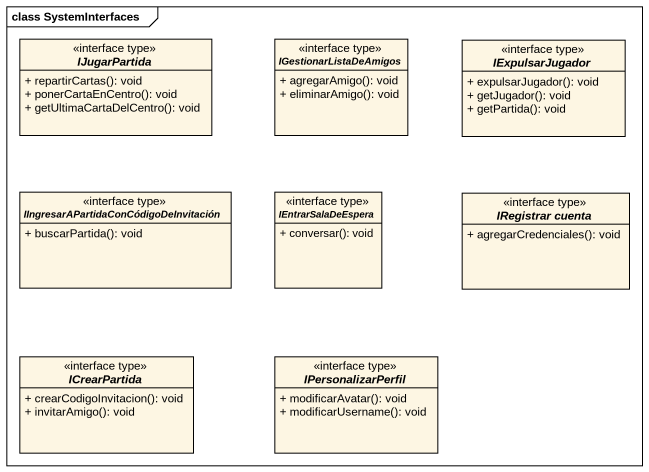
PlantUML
@startuml
mainframe class SystemInterfaces
hide circle
hide empty members
skinparam classAttributeIconSize 0
interface IJugarPartida <<interface type>> {
  + repartirCartas(): void
  + ponerCartaEnCentro(): void
  + getUltimaCartaDelCentro(): void
}
interface IGestionarListaDeAmigos <<interface type>> {
  + agregarAmigo(): void
  + eliminarAmigo(): void
}
interface IExpulsarJugador <<interface type>> {
  + expulsarJugador(): void
  + getJugador(): void
  + getPartida(): void
}
interface "IIngresarAPartidaConCódigoDeInvitación" as IIngresarAPartidaConCódigoDe <<interface type>> {
  + buscarPartida(): void
}
interface IEntrarSalaDeEspera <<interface type>> {
  + conversar(): void
}
interface "IRegistrar cuenta" as IRegistrar_cuenta <<interface type>> {
  + agregarCredenciales(): void
}
interface ICrearPartida <<interface type>> {
  + crearCodigoInvitacion(): void
  + invitarAmigo(): void
}
interface IPersonalizarPerfil <<interface type>> {
  + modificarAvatar(): void
  + modificarUsername(): void
}
@enduml
